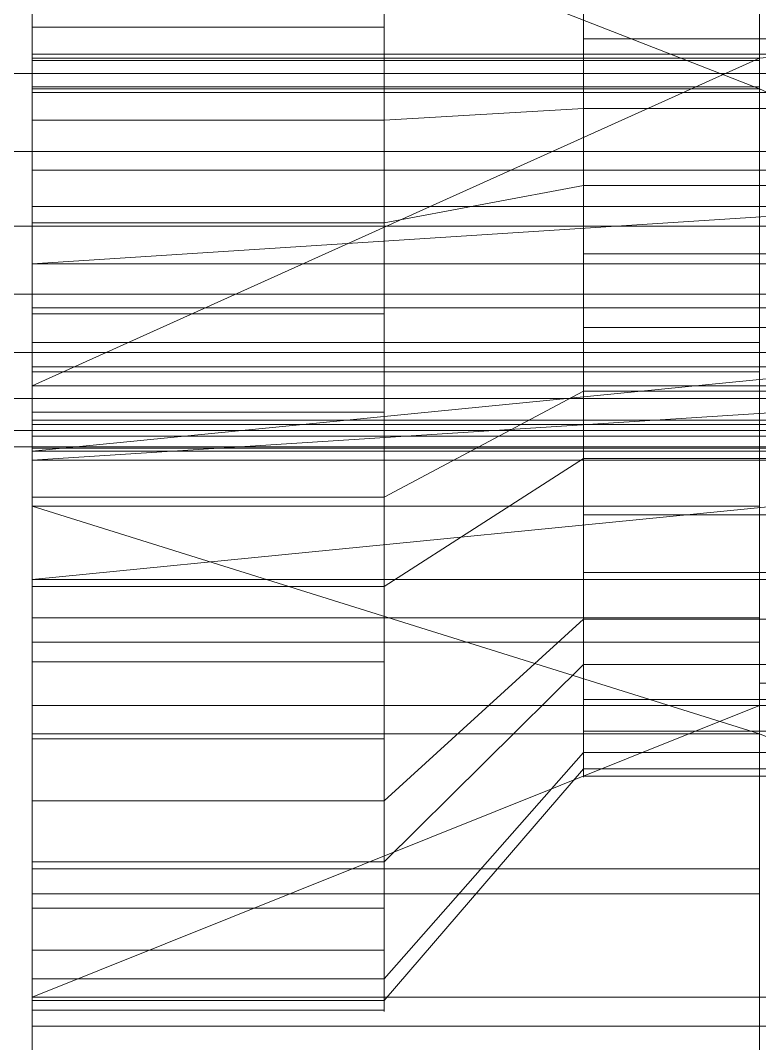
# Model space of a CAD drawing. Header units: millimetres. Extents: x -7.6 to 23.6, y 0 to 40.
# Drawn here: x 17.3 to 20.45, y 27.864 to 32.226 of the extents above; entities that cross this region are included whole.
import ezdxf

# ---------------------------------------------------------------- set-up
doc = ezdxf.new("R2010")
doc.units = ezdxf.units.MM
doc.layers.add('1', color=7, linetype='CONTINUOUS', true_color=0xffffff)

msp = doc.modelspace()

# ---------------------------------------------------------------- linework, layer by layer
at = {"layer": '1', "color": 18, "linetype": 'CONTINUOUS', "lineweight": 13}
for p, q in [((17.35, 32.0561, 7.2997), (17.35, 32.0652, 8.2997)), ((20.45, 32.0652, 8.2997), (17.35, 32.0652, 8.2997)), ((20.45, 32.0652, 8.2997), (20.45, 32.0561, 7.2997)), ((20.45, 32.0561, 7.2997), (17.35, 32.0561, 7.2997)), ((17.35, 31.9439, -5.0997), (17.35, 31.9348, -6.0997)), ((20.45, 31.9439, -5.0997), (17.35, 31.9439, -5.0997)), ((20.45, 31.9348, -6.0997), (17.35, 31.9348, -6.0997)), ((20.45, 31.9348, -6.0997), (20.45, 31.9439, -5.0997)), ((17.35, 30.6684, 8.1758), (17.35, 30.8534, 7.193)), ((20.45, 30.8534, 7.193), (17.35, 30.8534, 7.193)), ((20.45, 30.8534, 7.193), (20.45, 30.6684, 8.1758)), ((17.35, 30.5224, -5.9468), (17.35, 30.7276, -4.968)), ((20.45, 30.7276, -4.968), (17.35, 30.7276, -4.968)), ((20.45, 30.7276, -4.968), (20.45, 30.5224, -5.9468)), ((20.45, 30.6684, 8.1758), (17.35, 30.6684, 8.1758)), ((20.45, 30.5224, -5.9468), (17.35, 30.5224, -5.9468)), ((17.35, 29.6793, 6.8493), (17.35, 29.305, 7.7766)), ((20.45, 29.6793, 6.8493), (17.35, 29.6793, 6.8493)), ((20.45, 29.305, 7.7766), (20.45, 29.6793, 6.8493)), ((20.45, 29.5756, -4.6063), (17.35, 29.5756, -4.6063)), ((17.35, 29.5756, -4.6063), (17.35, 29.1846, -5.5267)), ((20.45, 29.1846, -5.5267), (20.45, 29.5756, -4.6063)), ((20.45, 29.305, 7.7766), (17.35, 29.305, 7.7766)), ((20.45, 29.1846, -5.5267), (17.35, 29.1846, -5.5267)), ((17.35, 28.062, 7.1276), (17.35, 28.6089, 6.2904)), ((20.45, 28.6089, 6.2904), (17.35, 28.6089, 6.2904)), ((20.45, 28.6089, 6.2904), (20.45, 28.062, 7.1276)), ((20.45, 28.5024, -4.0192), (17.35, 28.5024, -4.0192)), ((17.35, 27.9382, -4.8449), (17.35, 28.5024, -4.0192)), ((20.45, 28.5024, -4.0192), (20.45, 27.9382, -4.8449)), ((20.45, 28.062, 7.1276), (17.35, 28.062, 7.1276)), ((20.45, 27.9382, -4.8449), (17.35, 27.9382, -4.8449))]:
    msp.add_line(p, q, dxfattribs=at)
at = {"layer": '1', "color": 7, "linetype": 'CONTINUOUS', "lineweight": 13}
for p, q in [((17.35, 31.5887, 2.6462), (17.35, 31.1892, 3.2576)), ((22.4586, 31.5887, 2.6462), (17.35, 31.5887, 2.6462)), ((17.35, 31.1892, 3.2576), (17.35, 30.3509, 2.71)), ((22.55, 31.1892, 3.2576), (17.35, 31.1892, 3.2576)), ((22.4586, 31.0011, -0.1499), (17.35, 31.0011, -0.1499)), ((17.35, 30.3897, -0.5493), (17.35, 31.0011, -0.1499)), ((17.35, 30.3509, 2.71), (17.35, 30.7501, 2.0989)), ((22.4586, 30.7501, 2.0989), (17.35, 30.7501, 2.0989)), ((17.35, 30.4541, 0.6873), (17.35, 29.8428, 0.2879)), ((22.4586, 30.4541, 0.6873), (17.35, 30.4541, 0.6873)), ((22.55, 30.3897, -0.5493), (17.35, 30.3897, -0.5493)), ((17.35, 29.8428, 0.2879), (17.35, 30.3897, -0.5493)), ((22.55, 30.3509, 2.71), (17.35, 30.3509, 2.71)), ((22.55, 29.8428, 0.2879), (17.35, 29.8428, 0.2879))]:
    msp.add_line(p, q, dxfattribs=at)
at = {"layer": '1', "color": 7, "linetype": 'CONTINUOUS', "lineweight": 13, "extrusion": (1, 0, 0)}
for centre, radius in [((32, 1.1, 17.35), 4), ((32, 1.1, 18.85), 4), ((32, 1.1, 19.7), 3)]:
    msp.add_circle(centre, radius, dxfattribs=at)
at = {"layer": '1', "color": 18, "linetype": 'CONTINUOUS', "lineweight": 13, "extrusion": (-1, 0, 0)}
for centre, radius in [((-32, 1.1, -17.35), 4), ((-32, 1.1, -18.85), 4), ((-32, 1.1, -19.7), 3)]:
    msp.add_circle(centre, radius, dxfattribs=at)
at = {"layer": '1', "color": 18, "linetype": 'CONTINUOUS', "lineweight": 13, "extrusion": (1, 0, 0)}
for centre, start, end in [((32, 1.1, 20.45), 78.15762, 89.48119), ((32, 1.1, 17.35), 269.48119, 280.65762), ((32, 1.1, 17.35), 89.48119, 100.65762), ((32, 1.1, 20.45), 258.15762, 269.48119), ((32, 1.1, 20.45), 100.65762, 111.98119), ((32, 1.1, 17.35), 246.98119, 258.15762), ((32, 1.1, 17.35), 111.98119, 123.15762), ((32, 1.1, 20.45), 235.65762, 246.98119), ((32, 1.1, 20.45), 123.15762, 134.48119), ((32, 1.1, 17.35), 224.48119, 235.65762)]:
    msp.add_arc(centre, 7.2, start, end, dxfattribs=at)
at = {"layer": '1', "color": 18, "linetype": 'CONTINUOUS', "lineweight": 13, "extrusion": (-1, 0, 0)}
for centre, start, end in [((-32, 1.1, -17.35), 90.51881, 101.84238), ((-32, 1.1, -20.45), 90.51881, 101.84238), ((-32, 1.1, -17.35), 270.51881, 281.84238), ((-32, 1.1, -20.45), 270.51881, 281.84238), ((-32, 1.1, -17.35), 68.01881, 79.34238), ((-32, 1.1, -20.45), 68.01881, 79.34238), ((-32, 1.1, -17.35), 293.01881, 304.34238), ((-32, 1.1, -20.45), 293.01881, 304.34238), ((-32, 1.1, -17.35), 45.51881, 56.84238), ((-32, 1.1, -20.45), 45.51881, 56.84238)]:
    msp.add_arc(centre, 6.2, start, end, dxfattribs=at)
at = {"layer": '1', "color": 7, "linetype": 'CONTINUOUS', "lineweight": 13, "extrusion": (1, 0, 0)}
for start, end in [(51.3676, 104.8972), (231.3676, 284.9477), (141.3676, 194.9477)]:
    msp.add_arc((32, 1.1, 17.35), 1.6, start, end, dxfattribs=at)
at = {"layer": '1', "color": 18, "linetype": 'CONTINUOUS', "lineweight": 13}
for points in [[(17.35, 34.3207, -4.6493), (17.35, 33.1466, -4.993), (17.35, 31.8016, -2.8951), (17.35, 33.4437, -2.6304)], [(20.45, 33.4776, 8.1468), (20.45, 33.2724, 7.168), (20.45, 32.0561, 7.2997), (20.45, 32.0652, 8.2997)], [(17.35, 31.8016, -2.8951), (18.85, 31.8016, -2.8951), (18.85, 33.4437, -2.6304), (17.35, 33.4437, -2.6304)], [(19.7, 31.8512, -1.8963), (19.7, 33.0828, -1.6978), (18.85, 33.4437, -2.6304), (18.85, 31.8016, -2.8951)], [(17.35, 33.1466, -4.993), (17.35, 33.3316, -5.9758), (17.35, 31.9348, -6.0997), (17.35, 31.9439, -5.0997)], [(17.35, 33.0246, 4.9665), (17.35, 31.3634, 5.049), (17.35, 32.0561, 7.2997), (17.35, 33.2724, 7.168)], [(17.35, 32.0561, 7.2997), (20.45, 32.0561, 7.2997), (20.45, 33.2724, 7.168), (17.35, 33.2724, 7.168)], [(17.35, 33.1466, -4.993), (17.35, 25.8003, 1.1561), (17.35, 28.8984, -1.4258)], [(17.35, 33.1466, -4.993), (17.35, 30.1938, -2.469), (17.35, 31.8016, -2.8951)], [(17.35, 28.8984, -1.4258), (17.35, 30.1938, -2.469), (17.35, 33.1466, -4.993)], [(17.35, 31.9439, -5.0997), (17.35, 25.8003, 1.1561), (17.35, 33.1466, -4.993)], [(17.35, 33.1459, -6.0082), (20.451, 33.1459, -6.0082), (20.451, 31.9348, -6.0997), (20.45, 31.9348, -6.0997)], [(20.45, 31.9348, -6.0997), (17.35, 31.9348, -6.0997), (17.35, 33.1459, -6.0082)], [(19.7, 31.8512, -1.8963), (21.2, 31.8512, -1.8963), (21.2, 33.0828, -1.6978), (19.7, 33.0828, -1.6978)], [(17.35, 33.0246, 4.9665), (18.85, 33.0246, 4.9665), (18.85, 31.3634, 5.049), (17.35, 31.3634, 5.049)], [(19.7, 32.7685, 3.9999), (19.7, 31.5225, 4.0618), (18.85, 31.3634, 5.049), (18.85, 33.0246, 4.9665)], [(19.7, 32.7685, 3.9999), (21.2, 32.7685, 3.9999), (21.2, 31.5225, 4.0618), (19.7, 31.5225, 4.0618)], [(23.55, 32.357, 8.2911), (20.45, 32.357, 8.2911), (20.45, 32.0652, 8.2997), (20.451, 32.0652, 8.2997)], [(17.35, 31.3634, 5.049), (17.35, 30.6684, 8.1758), (17.35, 32.0652, 8.2997), (17.35, 32.0561, 7.2997)], [(17.35, 30.6684, 8.1758), (20.45, 30.6684, 8.1758), (20.451, 32.0652, 8.2997), (20.45, 32.0652, 8.2997)], [(20.45, 32.0652, 8.2997), (17.35, 32.0652, 8.2997), (17.35, 30.6684, 8.1758)], [(20.45, 32.0652, 8.2997), (20.45, 32.0561, 7.2997), (17.35, 32.0561, 7.2997), (17.35, 32.0652, 8.2997)], [(20.451, 30.6684, 8.1758), (20.451, 32.0652, 8.2997), (20.45, 30.6684, 8.1758)], [(17.35, 26.2507, -1.2207), (17.35, 31.9439, -5.0997), (17.35, 27.5764, -3.2442), (17.35, 26.8096, -2.2911)], [(17.35, 27.5764, -3.2442), (17.35, 31.9439, -5.0997), (17.35, 29.5756, -4.6063), (17.35, 28.5024, -4.0192)], [(17.35, 25.8003, 1.1561), (17.35, 31.9439, -5.0997), (17.35, 26.2507, -1.2207), (17.35, 25.9069, -0.0466)], [(17.35, 29.5756, -4.6063), (17.35, 31.9439, -5.0997), (17.35, 30.7276, -4.968)], [(17.35, 31.9439, -5.0997), (20.45, 31.9439, -5.0997), (20.45, 30.7276, -4.968), (17.35, 30.7276, -4.968)], [(20.45, 31.9348, -6.0997), (20.45, 31.9439, -5.0997), (17.35, 31.9439, -5.0997), (17.35, 31.9348, -6.0997)], [(20.45, 30.5224, -5.9468), (20.45, 30.7276, -4.968), (20.45, 31.9439, -5.0997), (20.45, 31.9348, -6.0997)], [(20.45, 30.5224, -5.9468), (20.45, 31.9348, -6.0997), (20.451, 30.5224, -5.9468)], [(23.55, 30.5224, -5.9468), (20.451, 30.5224, -5.9468), (20.45, 31.9348, -6.0997), (20.451, 31.9348, -6.0997)], [(19.7, 30.6454, -1.5768), (19.7, 31.8512, -1.8963), (18.85, 31.8016, -2.8951), (18.85, 30.1938, -2.469)], [(19.7, 30.6454, -1.5768), (21.2, 30.6454, -1.5768), (21.2, 31.8512, -1.8963), (19.7, 31.8512, -1.8963)], [(17.35, 30.1938, -2.469), (18.85, 30.1938, -2.469), (18.85, 31.8016, -2.8951), (17.35, 31.8016, -2.8951)], [(19.7, 31.5225, 4.0618), (19.7, 30.3592, 3.6115), (18.85, 29.8122, 4.4487), (18.85, 31.3634, 5.049)], [(19.7, 31.5225, 4.0618), (21.2, 31.5225, 4.0618), (21.2, 30.3592, 3.6115), (19.7, 30.3592, 3.6115)], [(17.35, 31.3634, 5.049), (18.85, 31.3634, 5.049), (18.85, 29.8122, 4.4487), (17.35, 29.8122, 4.4487)], [(17.35, 29.6793, 6.8493), (17.35, 30.8534, 7.193), (17.35, 31.3634, 5.049), (17.35, 29.8122, 4.4487)], [(17.35, 30.8534, 7.193), (17.35, 30.6684, 8.1758), (17.35, 31.3634, 5.049)], [(20.45, 30.8534, 7.193), (20.45, 30.6684, 8.1758), (17.35, 30.6684, 8.1758), (17.35, 30.8534, 7.193)], [(17.35, 29.6793, 6.8493), (20.45, 29.6793, 6.8493), (20.45, 30.8534, 7.193), (17.35, 30.8534, 7.193)], [(20.45, 30.6684, 8.1758), (20.45, 30.8534, 7.193), (20.45, 29.6793, 6.8493), (20.45, 29.305, 7.7766)], [(17.35, 30.7276, -4.968), (17.35, 30.5224, -5.9468), (17.35, 29.1846, -5.5267), (17.35, 29.5756, -4.6063)], [(20.45, 30.7276, -4.968), (20.45, 30.5224, -5.9468), (17.35, 30.5224, -5.9468), (17.35, 30.7276, -4.968)], [(19.7, 29.6738, -0.7944), (19.7, 30.6454, -1.5768), (18.85, 30.1938, -2.469), (18.85, 28.8984, -1.4258)], [(19.7, 29.6738, -0.7944), (21.2, 29.6738, -0.7944), (21.2, 30.6454, -1.5768), (19.7, 30.6454, -1.5768)], [(20.45, 30.6684, 8.1758), (20.45, 29.4013, 7.8147), (20.451, 30.6684, 8.1758)], [(20.45, 29.4013, 7.8147), (23.55, 29.4013, 7.8147), (23.55, 30.6684, 8.1758), (20.451, 30.6684, 8.1758)], [(20.451, 30.1556, -5.8598), (17.35, 30.1556, -5.8598), (17.35, 30.5224, -5.9468), (20.45, 30.5224, -5.9468)], [(20.451, 30.5224, -5.9468), (20.451, 30.1556, -5.8598), (20.45, 30.5224, -5.9468)], [(19.7, 30.3592, 3.6115), (19.7, 29.4795, 2.727), (18.85, 28.6393, 3.2693), (18.85, 29.8122, 4.4487)], [(19.7, 30.3592, 3.6115), (21.2, 30.3592, 3.6115), (21.2, 29.4795, 2.727), (19.7, 29.4795, 2.727)], [(17.35, 28.8984, -1.4258), (18.85, 28.8984, -1.4258), (18.85, 30.1938, -2.469), (17.35, 30.1938, -2.469)], [(17.35, 30.1556, -5.8598), (20.451, 30.1556, -5.8598), (20.451, 29.1846, -5.5267), (20.45, 29.1846, -5.5267)], [(20.45, 29.1846, -5.5267), (17.35, 29.1846, -5.5267), (17.35, 30.1556, -5.8598)], [(17.35, 29.8122, 4.4487), (18.85, 29.8122, 4.4487), (18.85, 28.6393, 3.2693), (17.35, 28.6393, 3.2693)], [(17.35, 29.6793, 6.8493), (17.35, 29.8122, 4.4487), (17.35, 28.6393, 3.2693)], [(17.35, 27.6558, 5.5236), (17.35, 28.6089, 6.2904), (17.35, 29.6793, 6.8493), (17.35, 28.0475, 1.7149)], [(17.35, 28.6393, 3.2693), (17.35, 28.0475, 1.7149), (17.35, 29.6793, 6.8493)], [(17.35, 28.6089, 6.2904), (17.35, 28.062, 7.1276), (17.35, 29.305, 7.7766), (17.35, 29.6793, 6.8493)], [(20.45, 29.305, 7.7766), (20.45, 29.6793, 6.8493), (17.35, 29.6793, 6.8493), (17.35, 29.305, 7.7766)], [(19.7, 29.1044, 0.3156), (19.7, 29.6738, -0.7944), (18.85, 28.8984, -1.4258), (18.85, 28.1392, 0.0541)], [(19.7, 29.1044, 0.3156), (21.2, 29.1044, 0.3156), (21.2, 29.6738, -0.7944), (19.7, 29.6738, -0.7944)], [(17.35, 29.5756, -4.6063), (20.45, 29.5756, -4.6063), (20.45, 28.5024, -4.0192), (17.35, 28.5024, -4.0192)], [(20.45, 29.1846, -5.5267), (20.45, 29.5756, -4.6063), (17.35, 29.5756, -4.6063), (17.35, 29.1846, -5.5267)], [(20.45, 27.9382, -4.8449), (20.45, 28.5024, -4.0192), (20.45, 29.5756, -4.6063), (20.45, 29.1846, -5.5267)], [(19.7, 29.4795, 2.727), (19.7, 29.0357, 1.5612), (18.85, 28.0475, 1.7149), (18.85, 28.6393, 3.2693)], [(19.7, 29.4795, 2.727), (21.2, 29.4795, 2.727), (21.2, 29.0357, 1.5612), (19.7, 29.0357, 1.5612)], [(20.451, 29.305, 7.7766), (20.45, 29.4013, 7.8147), (20.45, 29.305, 7.7766)], [(20.451, 29.305, 7.7766), (23.55, 29.305, 7.7766), (23.55, 29.4013, 7.8147), (20.45, 29.4013, 7.8147)], [(17.35, 28.062, 7.1276), (20.45, 28.062, 7.1276), (20.451, 29.305, 7.7766), (20.45, 29.305, 7.7766)], [(20.45, 29.305, 7.7766), (17.35, 29.305, 7.7766), (17.35, 28.062, 7.1276)], [(20.451, 28.062, 7.1276), (20.451, 29.305, 7.7766), (20.45, 28.062, 7.1276)], [(20.45, 27.9382, -4.8449), (20.45, 29.1846, -5.5267), (20.451, 27.9382, -4.8449)], [(23.55, 27.9382, -4.8449), (20.451, 27.9382, -4.8449), (20.45, 29.1846, -5.5267), (20.451, 29.1846, -5.5267)], [(19.7, 29.0357, 1.5612), (19.7, 29.1044, 0.3156), (18.85, 28.1392, 0.0541), (18.85, 28.0475, 1.7149)], [(19.7, 29.0357, 1.5612), (21.2, 29.0357, 1.5612), (21.2, 29.1044, 0.3156), (19.7, 29.1044, 0.3156)], [(17.35, 28.1392, 0.0541), (18.85, 28.1392, 0.0541), (18.85, 28.8984, -1.4258), (17.35, 28.8984, -1.4258)], [(17.35, 25.8003, 1.1561), (17.35, 25.932, 2.3724), (17.35, 26.2937, 3.5244), (17.35, 28.8984, -1.4258)], [(17.35, 28.1392, 0.0541), (17.35, 28.8984, -1.4258), (17.35, 26.2937, 3.5244)], [(17.35, 28.6393, 3.2693), (18.85, 28.6393, 3.2693), (18.85, 28.0475, 1.7149), (17.35, 28.0475, 1.7149)], [(20.45, 28.6089, 6.2904), (20.45, 28.062, 7.1276), (17.35, 28.062, 7.1276), (17.35, 28.6089, 6.2904)], [(17.35, 28.6089, 6.2904), (17.35, 27.6558, 5.5236), (20.45, 27.6558, 5.5236), (20.45, 28.6089, 6.2904)], [(20.45, 28.062, 7.1276), (20.45, 28.6089, 6.2904), (20.45, 27.6558, 5.5236), (20.45, 26.9551, 6.2371)], [(17.35, 28.5024, -4.0192), (17.35, 27.9382, -4.8449), (17.35, 26.8629, -3.9449), (17.35, 27.5764, -3.2442)], [(20.45, 28.5024, -4.0192), (20.45, 27.9382, -4.8449), (17.35, 27.9382, -4.8449), (17.35, 28.5024, -4.0192)], [(17.35, 28.0475, 1.7149), (18.85, 28.0475, 1.7149), (18.85, 28.1392, 0.0541), (17.35, 28.1392, 0.0541)], [(17.35, 28.0475, 1.7149), (17.35, 28.1392, 0.0541), (17.35, 27.6558, 5.5236)], [(17.35, 26.2937, 3.5244), (17.35, 26.8808, 4.5976), (17.35, 27.6558, 5.5236), (17.35, 28.1392, 0.0541)], [(20.45, 28.062, 7.1276), (20.45, 26.9551, 6.2371), (20.451, 28.062, 7.1276)], [(23.55, 28.062, 7.1276), (20.451, 28.062, 7.1276), (20.45, 26.9551, 6.2371), (20.451, 26.9551, 6.2371)], [(20.451, 27.4843, -4.5079), (17.35, 27.4843, -4.5079), (17.35, 27.9382, -4.8449), (20.45, 27.9382, -4.8449)], [(20.451, 27.9382, -4.8449), (20.451, 27.4843, -4.5079), (20.45, 27.9382, -4.8449)]]:
    msp.add_3dface(points, dxfattribs=at)
at = {"layer": '1', "color": 7, "linetype": 'CONTINUOUS', "lineweight": 13}
for points in [[(17.35, 32.5679, 2.5958), (17.35, 32.0822, 2.6979), (17.35, 32.1984, 5.0951), (17.35, 33.8061, 4.669)], [(18.85, 33.8061, 4.669), (17.35, 33.8061, 4.669), (17.35, 32.1984, 5.0951), (18.85, 32.1984, 5.0951)], [(18.85, 31.8016, -2.8951), (18.85, 33.4437, -2.6304), (19.7, 33.0828, -1.6978), (19.7, 31.8512, -1.8963)], [(21.2, 33.3546, 3.7768), (19.7, 33.3546, 3.7768), (19.7, 32.1488, 4.0963), (21.2, 32.1488, 4.0963)], [(18.85, 33.0246, 4.9665), (18.85, 31.3634, 5.049), (19.7, 31.5225, 4.0618), (19.7, 32.7685, 3.9999)], [(17.35, 30.9754, -2.7665), (17.35, 31.9187, -0.4979), (17.35, 32.4127, -0.4459), (17.35, 32.8122, -1.0573)], [(17.35, 32.8122, -1.0573), (17.35, 32.6366, -2.849), (17.35, 30.9754, -2.7665)], [(18.85, 30.9754, -2.7665), (17.35, 30.9754, -2.7665), (17.35, 32.6366, -2.849), (18.85, 32.6366, -2.849)], [(17.35, 32.5679, 2.5958), (22.4586, 32.5679, 2.5958), (22.4586, 32.0822, 2.6979), (17.35, 32.0822, 2.6979)], [(21.2, 31.2315, -1.7999), (19.7, 31.2315, -1.7999), (19.7, 32.4775, -1.8618), (21.2, 32.4775, -1.8618)], [(17.35, 31.9187, -0.4979), (22.4586, 31.9187, -0.4979), (22.4586, 32.4127, -0.4459), (17.35, 32.4127, -0.4459)], [(17.35, 30.5563, 4.8304), (17.35, 32.1984, 5.0951), (17.35, 31.1892, 3.2576)], [(17.35, 32.0822, 2.6979), (17.35, 31.5887, 2.6462), (17.35, 31.1892, 3.2576), (17.35, 32.1984, 5.0951)], [(18.85, 32.1984, 5.0951), (17.35, 32.1984, 5.0951), (17.35, 30.5563, 4.8304), (18.85, 30.5563, 4.8304)], [(21.2, 32.1488, 4.0963), (19.7, 32.1488, 4.0963), (19.7, 30.9172, 3.8978), (21.2, 30.9172, 3.8978)], [(17.35, 32.0822, 2.6979), (22.4586, 32.0822, 2.6979), (22.4586, 31.5887, 2.6462), (17.35, 31.5887, 2.6462)], [(17.35, 30.9754, -2.7665), (17.35, 31.4325, -0.396), (17.35, 31.9187, -0.4979)], [(17.35, 31.4325, -0.396), (22.4586, 31.4325, -0.396), (22.4586, 31.9187, -0.4979), (17.35, 31.9187, -0.4979)], [(18.85, 30.1938, -2.469), (18.85, 31.8016, -2.8951), (19.7, 31.8512, -1.8963), (19.7, 30.6454, -1.5768)], [(17.35, 31.1892, 3.2576), (17.35, 31.5887, 2.6462), (22.4586, 31.5887, 2.6462), (22.5272, 31.5231, 2.7466)], [(22.5272, 31.5231, 2.7466), (22.55, 31.5014, 2.7797), (22.55, 31.1892, 3.2576), (17.35, 31.1892, 3.2576)], [(18.85, 31.3634, 5.049), (18.85, 29.8122, 4.4487), (19.7, 30.3592, 3.6115), (19.7, 31.5225, 4.0618)], [(17.35, 30.3897, -0.5493), (17.35, 31.0011, -0.1499), (17.35, 31.4325, -0.396), (17.35, 30.9754, -2.7665)], [(17.35, 31.0011, -0.1499), (22.4586, 31.0011, -0.1499), (22.4586, 31.4325, -0.396), (17.35, 31.4325, -0.396)], [(21.2, 30.1185, -1.2366), (19.7, 30.1185, -1.2366), (19.7, 31.2315, -1.7999), (21.2, 31.2315, -1.7999)], [(17.35, 31.1892, 3.2576), (17.35, 30.3509, 2.71), (17.35, 29.1638, 3.9206), (17.35, 30.5563, 4.8304)], [(17.35, 31.1892, 3.2576), (22.55, 31.1892, 3.2576), (22.55, 30.3509, 2.71), (17.35, 30.3509, 2.71)], [(22.5272, 30.9008, -0.2154), (22.4586, 31.0011, -0.1499), (17.35, 31.0011, -0.1499), (17.35, 30.3897, -0.5493)], [(17.35, 30.9754, -2.7665), (17.35, 29.4913, -2.0155), (17.35, 30.3897, -0.5493)], [(18.85, 29.4913, -2.0155), (17.35, 29.4913, -2.0155), (17.35, 30.9754, -2.7665), (18.85, 30.9754, -2.7665)], [(17.35, 30.3897, -0.5493), (22.55, 30.3897, -0.5493), (22.55, 30.8676, -0.2371), (22.5272, 30.9008, -0.2154)], [(21.2, 30.9172, 3.8978), (19.7, 30.9172, 3.8978), (19.7, 29.8729, 3.2155), (21.2, 29.8729, 3.2155)], [(17.35, 28.2617, 2.5232), (17.35, 30.3509, 2.71), (17.35, 30.7501, 2.0989), (17.35, 30.504, 1.6675)], [(17.35, 30.7501, 2.0989), (22.4586, 30.7501, 2.0989), (22.4586, 30.504, 1.6675), (17.35, 30.504, 1.6675)], [(22.5272, 30.6846, 2.1992), (22.4586, 30.7501, 2.0989), (17.35, 30.7501, 2.0989), (17.35, 30.3509, 2.71)], [(17.35, 30.3509, 2.71), (22.55, 30.3509, 2.71), (22.55, 30.6629, 2.2324), (22.5272, 30.6846, 2.1992)], [(18.85, 28.8984, -1.4258), (18.85, 30.1938, -2.469), (19.7, 30.6454, -1.5768), (19.7, 29.6738, -0.7944)], [(18.85, 30.5563, 4.8304), (17.35, 30.5563, 4.8304), (17.35, 29.1638, 3.9206), (18.85, 29.1638, 3.9206)], [(17.35, 30.504, 1.6675), (17.35, 30.4021, 1.1813), (17.35, 28.0061, 0.8797), (17.35, 28.2617, 2.5232)], [(17.35, 30.504, 1.6675), (22.4586, 30.504, 1.6675), (22.4586, 30.4021, 1.1813), (17.35, 30.4021, 1.1813)], [(17.35, 30.4021, 1.1813), (17.35, 30.4541, 0.6873), (17.35, 29.8428, 0.2879), (17.35, 28.0061, 0.8797)], [(17.35, 29.8428, 0.2879), (17.35, 30.4541, 0.6873), (22.4586, 30.4541, 0.6873), (22.5272, 30.3538, 0.6218)], [(17.35, 30.4021, 1.1813), (22.4586, 30.4021, 1.1813), (22.4586, 30.4541, 0.6873), (17.35, 30.4541, 0.6873)], [(17.35, 29.8428, 0.2879), (17.35, 30.3897, -0.5493), (17.35, 29.4913, -2.0155), (17.35, 28.441, -0.7258)], [(17.35, 29.8428, 0.2879), (22.55, 29.8428, 0.2879), (22.55, 30.3897, -0.5493), (17.35, 30.3897, -0.5493)], [(22.5272, 30.3538, 0.6218), (22.55, 30.3207, 0.6001), (22.55, 29.8428, 0.2879), (17.35, 29.8428, 0.2879)], [(17.35, 30.3509, 2.71), (17.35, 28.2617, 2.5232), (17.35, 29.1638, 3.9206)], [(18.85, 29.8122, 4.4487), (18.85, 28.6393, 3.2693), (19.7, 29.4795, 2.727), (19.7, 30.3592, 3.6115)], [(21.2, 29.3307, -0.2693), (19.7, 29.3307, -0.2693), (19.7, 30.1185, -1.2366), (21.2, 30.1185, -1.2366)], [(17.35, 28.441, -0.7258), (17.35, 28.0061, 0.8797), (17.35, 29.8428, 0.2879)], [(21.2, 29.8729, 3.2155), (19.7, 29.8729, 3.2155), (19.7, 29.1963, 2.1674), (21.2, 29.1963, 2.1674)], [(18.85, 28.1392, 0.0541), (18.85, 28.8984, -1.4258), (19.7, 29.6738, -0.7944), (19.7, 29.1044, 0.3156)], [(18.85, 28.441, -0.7258), (17.35, 28.441, -0.7258), (17.35, 29.4913, -2.0155), (18.85, 29.4913, -2.0155)], [(18.85, 28.6393, 3.2693), (18.85, 28.0475, 1.7149), (19.7, 29.0357, 1.5612), (19.7, 29.4795, 2.727)], [(21.2, 29.0046, 0.9348), (19.7, 29.0046, 0.9348), (19.7, 29.3307, -0.2693), (21.2, 29.3307, -0.2693)], [(21.2, 29.1963, 2.1674), (19.7, 29.1963, 2.1674), (19.7, 29.0046, 0.9348), (21.2, 29.0046, 0.9348)], [(18.85, 29.1638, 3.9206), (17.35, 29.1638, 3.9206), (17.35, 28.2617, 2.5232), (18.85, 28.2617, 2.5232)], [(18.85, 28.0475, 1.7149), (18.85, 28.1392, 0.0541), (19.7, 29.1044, 0.3156), (19.7, 29.0357, 1.5612)], [(18.85, 28.0061, 0.8797), (17.35, 28.0061, 0.8797), (17.35, 28.441, -0.7258), (18.85, 28.441, -0.7258)], [(18.85, 28.2617, 2.5232), (17.35, 28.2617, 2.5232), (17.35, 28.0061, 0.8797), (18.85, 28.0061, 0.8797)]]:
    msp.add_3dface(points, dxfattribs=at)
at = {"layer": '1', "color": 253, "linetype": 'CONTINUOUS', "lineweight": 13}
for points in [[(17.25, 32.6508, -0.3617), (22.25, 32.6508, -0.3617), (22.25, 32, -0.5), (17.25, 32, -0.5)], [(17.25, 31.6673, 2.665), (22.25, 31.6673, 2.665), (22.25, 32.3327, 2.665), (17.25, 32.3327, 2.665)], [(17.25, 32, -0.5), (22.25, 32, -0.5), (22.25, 31.3492, -0.3617), (17.25, 31.3492, -0.3617)], [(17.25, 31.0595, 2.3944), (22.25, 31.0595, 2.3944), (22.25, 31.6673, 2.665), (17.25, 31.6673, 2.665)], [(17.25, 31.3492, -0.3617), (22.25, 31.3492, -0.3617), (22.25, 30.811, 0.0294), (17.25, 30.811, 0.0294)], [(17.25, 30.6144, 1.9), (22.25, 30.6144, 1.9), (22.25, 31.0595, 2.3944), (17.25, 31.0595, 2.3944)], [(17.25, 30.811, 0.0294), (22.25, 30.811, 0.0294), (22.25, 30.4783, 0.6056), (17.25, 30.4783, 0.6056)], [(17.25, 30.4088, 1.2672), (22.25, 30.4088, 1.2672), (22.25, 30.6144, 1.9), (17.25, 30.6144, 1.9)], [(17.25, 30.4783, 0.6056), (22.25, 30.4783, 0.6056), (22.25, 30.4088, 1.2672), (17.25, 30.4088, 1.2672)]]:
    msp.add_3dface(points, dxfattribs=at)

doc.saveas('drawing.dxf')
